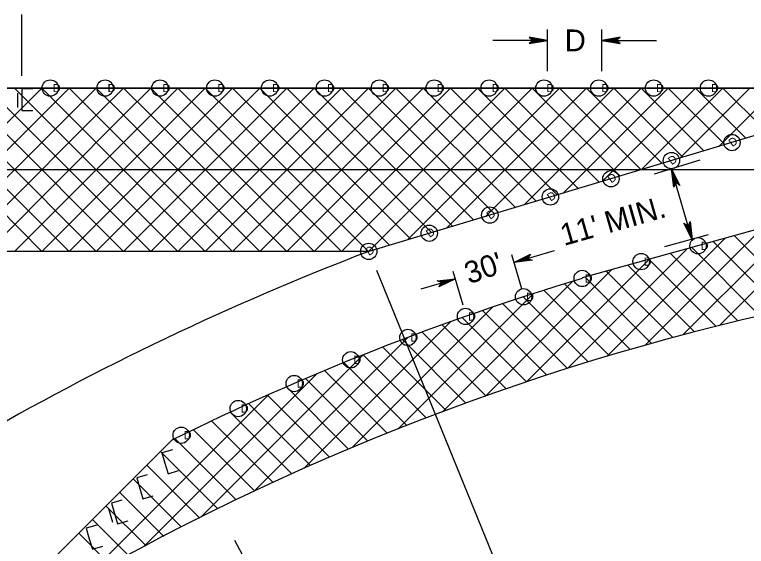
# Model space of a CAD drawing. Extents: x 499945 to 500993, y 499985 to 500645.
# Drawn here: x 500284 to 500418.2, y 500137.3 to 500234.9 of the extents above; entities that cross this region are included whole.
import ezdxf

# ---------------------------------------------------------------- set-up
doc = ezdxf.new("R2010")
doc.units = 0
for name, color, linetype in [('1', 7, 'Continuous'), ('24', 7, 'Continuous'), ('39', 7, 'Continuous'), ('5', 7, 'Continuous'), ('56', 7, 'Continuous'), ('60', 7, 'Continuous')]:
    doc.layers.add(name, color=color, linetype=linetype)

msp = doc.modelspace()

# ---------------------------------------------------------------- linework, layer by layer
at = {"layer": '1'}
for p, q in [((500285.33, 500223.65), (500285.33, 500234.89)), ((500381.72, 500224.5), (500381.72, 500232.16)), ((500391.71, 500224.5), (500391.71, 500232.16)), ((500381.72, 500230.16), (500371.73, 500230.16)), ((500391.71, 500230.16), (500401.7, 500230.16)), ((500129.54, 500221.41), (500448.88, 500221.41)), ((500715.6, 500221.41), (500129.54, 500221.41)), ((500288.98, 500191.43), (500259, 500221.41)), ((500259, 500191.43), (500288.98, 500221.41)), ((500293.98, 500191.43), (500264, 500221.41)), ((500264, 500191.43), (500293.98, 500221.41)), ((500298.97, 500191.43), (500268.99, 500221.41)), ((500268.99, 500191.43), (500298.97, 500221.41)), ((500303.97, 500191.43), (500273.99, 500221.41)), ((500308.96, 500191.43), (500278.99, 500221.41)), ((500313.96, 500191.43), (500283.98, 500221.41)), ((500295.4, 500214.99), (500288.98, 500221.41)), ((500298.34, 500217.04), (500293.98, 500221.41)), ((500303.83, 500216.54), (500298.97, 500221.41)), ((500299.78, 500217.22), (500303.97, 500221.41)), ((500308.83, 500216.54), (500303.97, 500221.41)), ((500304.1, 500216.54), (500308.96, 500221.41)), ((500313.82, 500216.54), (500308.96, 500221.41)), ((500309.1, 500216.54), (500313.96, 500221.41)), ((500313.96, 500191.43), (500343.94, 500221.41)), ((500318.82, 500216.54), (500313.96, 500221.41)), ((500314.09, 500216.54), (500318.96, 500221.41)), ((500318.96, 500191.43), (500348.93, 500221.41)), ((500323.82, 500216.54), (500318.96, 500221.41)), ((500319.09, 500216.54), (500323.95, 500221.41)), ((500352.78, 500192.58), (500323.95, 500221.41)), ((500323.95, 500191.43), (500353.93, 500221.41)), ((500324.09, 500216.54), (500328.95, 500221.41)), ((500328.64, 500216.1), (500333.94, 500221.41)), ((500328.95, 500191.43), (500358.93, 500221.41)), ((500356.62, 500193.73), (500328.95, 500221.41)), ((500330.5, 500212.96), (500338.94, 500221.41)), ((500333.94, 500191.43), (500363.92, 500221.41)), ((500360.47, 500194.88), (500333.94, 500221.41)), ((500338.94, 500191.43), (500368.92, 500221.41)), ((500364.31, 500196.04), (500338.94, 500221.41)), ((500343.94, 500191.43), (500373.91, 500221.41)), ((500368.15, 500197.19), (500343.94, 500221.41)), ((500372, 500198.34), (500348.93, 500221.41)), ((500348.93, 500191.43), (500378.91, 500221.41)), ((500448.88, 500221.41), (500348.95, 500191.43)), ((500375.84, 500199.49), (500353.93, 500221.41)), ((500356.06, 500193.56), (500383.91, 500221.41)), ((500379.68, 500200.65), (500358.93, 500221.41)), ((500363.2, 500195.7), (500388.9, 500221.41)), ((500383.53, 500201.8), (500363.92, 500221.41)), ((500387.37, 500202.95), (500368.92, 500221.41)), ((500370.34, 500197.84), (500393.9, 500221.41)), ((500391.21, 500204.11), (500373.91, 500221.41)), ((500377.47, 500199.98), (500398.9, 500221.41)), ((500395.06, 500205.26), (500378.91, 500221.41)), ((500398.9, 500206.41), (500383.91, 500221.41)), ((500384.61, 500202.13), (500403.89, 500221.41)), ((500402.74, 500207.57), (500388.9, 500221.41)), ((500391.75, 500204.27), (500408.89, 500221.41)), ((500406.59, 500208.72), (500393.9, 500221.41)), ((500398.89, 500206.41), (500413.88, 500221.41)), ((500410.43, 500209.87), (500398.9, 500221.41)), ((500414.27, 500211.02), (500403.89, 500221.41)), ((500406.02, 500208.55), (500418.88, 500221.41)), ((500418.12, 500212.18), (500408.89, 500221.41)), ((500413.16, 500210.69), (500423.88, 500221.41)), ((500421.96, 500213.33), (500413.88, 500221.41)), ((500273.99, 500191.43), (500299.78, 500217.22)), ((500323.95, 500191.43), (500298.34, 500217.04)), ((500278.99, 500191.43), (500304.1, 500216.54)), ((500283.98, 500191.43), (500309.1, 500216.54)), ((500288.98, 500191.43), (500314.1, 500216.54)), ((500293.98, 500191.43), (500319.09, 500216.54)), ((500298.97, 500191.43), (500324.09, 500216.54)), ((500328.95, 500191.43), (500303.83, 500216.54)), ((500303.97, 500191.43), (500328.64, 500216.1)), ((500333.94, 500191.43), (500308.83, 500216.54)), ((500338.94, 500191.43), (500313.82, 500216.54)), ((500343.77, 500191.59), (500318.82, 500216.54)), ((500348.93, 500191.43), (500323.82, 500216.54)), ((500318.96, 500191.43), (500295.4, 500214.99)), ((500308.96, 500191.43), (500330.5, 500212.96)), ((500715.6, 500206.42), (500129.54, 500206.42)), ((500459.76, 500206.42), (500388.07, 500186.54)), ((500413.26, 500177.81), (500435, 500199.55)), ((500406.53, 500176.08), (500428.09, 500197.64)), ((500399.65, 500174.2), (500421.17, 500195.72)), ((500428.88, 500181.43), (500416.02, 500194.29)), ((500392.61, 500172.15), (500414.26, 500193.81)), ((500424.78, 500180.53), (500412.11, 500193.21)), ((500385.39, 500169.93), (500407.35, 500191.89)), ((500420.71, 500179.61), (500408.19, 500192.12)), ((500348.95, 500191.43), (500129.54, 500191.43)), ((500416.67, 500178.65), (500404.28, 500191.04)), ((500377.97, 500167.51), (500400.44, 500189.97)), ((500408.68, 500176.65), (500396.46, 500188.87)), ((500412.66, 500177.66), (500400.37, 500189.95)), ((500350.36, 500187.97), (500374.55, 500128.61)), ((500370.34, 500164.87), (500393.5, 500188.03)), ((500404.73, 500175.6), (500392.57, 500187.76)), ((500400.81, 500174.52), (500388.71, 500186.63)), ((500362.47, 500161.99), (500386.41, 500185.94)), ((500396.92, 500173.42), (500384.87, 500185.47)), ((500354.32, 500158.85), (500379.14, 500183.67)), ((500393.06, 500172.29), (500381.06, 500184.28)), ((500389.22, 500171.12), (500377.28, 500183.06)), ((500345.88, 500155.4), (500371.68, 500181.2)), ((500385.42, 500169.93), (500373.53, 500181.82)), ((500381.64, 500168.72), (500369.8, 500180.56)), ((500337.07, 500151.59), (500364.01, 500178.53)), ((500377.88, 500167.48), (500366.09, 500179.27)), ((500374.16, 500166.21), (500362.41, 500177.95)), ((500327.86, 500147.37), (500356.1, 500175.61)), ((500370.45, 500164.91), (500358.76, 500176.61)), ((500366.78, 500163.59), (500355.13, 500175.24)), ((500363.13, 500162.24), (500351.52, 500173.85)), ((500318.15, 500142.66), (500347.92, 500172.43)), ((500359.51, 500160.87), (500347.94, 500172.44)), ((500355.91, 500159.47), (500344.38, 500171)), ((500307.84, 500137.35), (500339.45, 500168.95)), ((500352.33, 500158.05), (500340.85, 500169.54)), ((500348.78, 500156.61), (500337.33, 500168.06)), ((500345.26, 500155.14), (500333.84, 500166.55)), ((500296.77, 500131.27), (500330.63, 500165.13)), ((500341.75, 500153.64), (500330.38, 500165.02)), ((500338.28, 500152.12), (500326.94, 500163.46)), ((500334.82, 500150.58), (500323.51, 500161.89)), ((500331.39, 500149.02), (500320.12, 500160.29)), ((500327.86, 500147.56), (500316.78, 500158.64)), ((500324.51, 500145.91), (500313.48, 500156.94)), ((500321.21, 500144.21), (500310.79, 500154.63)), ((500317.96, 500142.47), (500308.25, 500152.18)), ((500314.57, 500140.87), (500305.71, 500149.73)), ((500311.37, 500139.07), (500303.31, 500147.14)), ((500307.98, 500137.47), (500300.81, 500144.64)), ((500304.68, 500135.78), (500298.27, 500142.19)), ((500301.52, 500133.94), (500295.77, 500139.69))]:
    msp.add_line(p, q, dxfattribs=at)
for centre, radius, start, end in [((500527.2, 499724.68), 499.62, 110.8985, 129.4898), ((500525.71, 499727.34), 464.3, 91.7232, 129.2786), ((500525.71, 499727.34), 479.29, 106.6857, 116.3675)]:
    msp.add_arc(centre, radius, start, end, dxfattribs=at)
at = {"layer": '24'}
msp.add_line((500324.35, 500138.41), (500338.57, 500112.08), dxfattribs=at)
for points in [[(500381.72, 500230.16), (500378.37, 500230.75), (500379.17, 500230.16), (500378.39, 500229.58), (500381.72, 500230.16), (500381.5, 500230.15), (500378.46, 500230.71), (500379.23, 500230.15), (500378.52, 500229.62), (500381.38, 500230.14), (500381.26, 500230.16), (500378.67, 500230.62), (500379.25, 500230.15), (500378.65, 500229.7), (500381.21, 500230.16), (500381.1, 500230.14), (500378.83, 500230.55), (500379.27, 500230.16), (500378.82, 500229.75), (500380.78, 500230.14), (500380.59, 500230.14), (500379, 500230.47), (500379.31, 500230.17), (500378.97, 500229.83), (500380.56, 500230.16), (500380.38, 500230.17), (500379.18, 500230.37), (500379.41, 500230.14), (500379.16, 500229.91), (500380.21, 500230.16), (500380.04, 500230.18), (500379.32, 500230.31), (500379.44, 500230.15), (500379.25, 500229.97), (500379.96, 500230.16), (500379.49, 500230.27), (500379.56, 500230.14), (500379.35, 500230.01), (500379.84, 500230.14), (500379.53, 500230.22), (500379.66, 500230.12), (500379.51, 500230.06), (500379.66, 500230.15), (500379.58, 500230.17)], [(500391.71, 500230.16), (500395.06, 500229.57), (500394.26, 500230.16), (500395.04, 500230.74), (500391.71, 500230.16), (500391.93, 500230.16), (500394.97, 500229.61), (500394.2, 500230.17), (500394.91, 500230.7), (500392.05, 500230.17), (500392.16, 500230.16), (500394.76, 500229.7), (500394.18, 500230.17), (500394.78, 500230.62), (500392.22, 500230.16), (500392.33, 500230.17), (500394.6, 500229.76), (500394.16, 500230.16), (500394.61, 500230.57), (500392.65, 500230.18), (500392.84, 500230.17), (500394.43, 500229.85), (500394.12, 500230.15), (500394.45, 500230.48), (500392.87, 500230.16), (500393.05, 500230.15), (500394.25, 500229.94), (500394.02, 500230.18), (500394.27, 500230.4), (500393.22, 500230.16), (500393.38, 500230.14), (500394.1, 500230), (500393.98, 500230.17), (500394.18, 500230.34), (500393.47, 500230.16), (500393.94, 500230.05), (500393.87, 500230.17), (500394.08, 500230.3), (500393.59, 500230.18), (500393.9, 500230.1), (500393.77, 500230.2), (500393.92, 500230.26), (500393.77, 500230.17), (500393.85, 500230.15)], [(500404.51, 500206.56), (500406.01, 500203.54), (500405.22, 500204.13), (500404.89, 500203.23), (500404.51, 500206.56), (500404.57, 500206.35), (500405.94, 500203.61), (500405.2, 500204.19), (500404.89, 500203.37), (500404.59, 500206.23), (500404.64, 500206.13), (500405.8, 500203.78), (500405.19, 500204.21), (500404.93, 500203.51), (500404.65, 500206.08), (500404.67, 500205.97), (500405.69, 500203.92), (500405.19, 500204.23), (500404.93, 500203.69), (500404.76, 500205.66), (500404.81, 500205.48), (500405.56, 500204.06), (500405.19, 500204.27), (500404.97, 500203.86), (500404.84, 500205.45), (500404.9, 500205.29), (500405.42, 500204.21), (500405.14, 500204.36), (500404.99, 500204.06), (500404.93, 500205.13), (500405, 500204.97), (500405.33, 500204.33), (500405.14, 500204.39), (500405.02, 500204.16), (500405, 500204.88), (500405.24, 500204.47), (500405.1, 500204.5), (500405.03, 500204.27), (500405.02, 500204.77), (500405.18, 500204.5), (500405.05, 500204.59), (500405.03, 500204.43), (500405.08, 500204.6), (500405.12, 500204.53)], [(500408.27, 500193.59), (500406.77, 500196.61), (500407.56, 500196.02), (500407.89, 500196.93), (500408.27, 500193.59), (500408.21, 500193.8), (500406.84, 500196.54), (500407.58, 500195.96), (500407.89, 500196.78), (500408.19, 500193.92), (500408.14, 500194.02), (500406.98, 500196.37), (500407.58, 500195.94), (500407.85, 500196.64), (500408.13, 500194.07), (500408.11, 500194.18), (500407.09, 500196.23), (500407.58, 500195.92), (500407.85, 500196.46), (500408.02, 500194.49), (500407.97, 500194.67), (500407.21, 500196.09), (500407.59, 500195.88), (500407.81, 500196.29), (500407.94, 500194.7), (500407.88, 500194.86), (500407.35, 500195.95), (500407.64, 500195.79), (500407.79, 500196.09), (500407.85, 500195.02), (500407.78, 500195.18), (500407.45, 500195.82), (500407.64, 500195.76), (500407.75, 500195.99), (500407.77, 500195.27), (500407.54, 500195.68), (500407.68, 500195.65), (500407.74, 500195.89), (500407.76, 500195.38), (500407.6, 500195.66), (500407.73, 500195.56), (500407.75, 500195.72), (500407.7, 500195.55), (500407.66, 500195.62)], [(500375.58, 500189.41), (500378.61, 500190.91), (500378.01, 500190.12), (500378.92, 500189.79), (500375.58, 500189.41), (500375.8, 500189.47), (500378.53, 500190.84), (500377.95, 500190.1), (500378.78, 500189.79), (500375.91, 500189.49), (500376.01, 500189.54), (500378.36, 500190.7), (500377.94, 500190.1), (500378.63, 500189.83), (500376.06, 500189.55), (500376.17, 500189.57), (500378.22, 500190.59), (500377.91, 500190.1), (500378.45, 500189.83), (500376.48, 500189.66), (500376.66, 500189.71), (500378.09, 500190.47), (500377.87, 500190.09), (500378.28, 500189.87), (500376.69, 500189.74), (500376.86, 500189.8), (500377.94, 500190.33), (500377.78, 500190.04), (500378.09, 500189.89), (500377.02, 500189.83), (500377.17, 500189.9), (500377.82, 500190.23), (500377.75, 500190.04), (500377.99, 500189.92), (500377.26, 500189.9), (500377.67, 500190.14), (500377.65, 500190), (500377.88, 500189.94), (500377.38, 500189.92), (500377.65, 500190.08), (500377.55, 500189.95), (500377.71, 500189.93), (500377.54, 500189.98), (500377.61, 500190.02)], [(500364.84, 500186.39), (500361.81, 500184.89), (500362.41, 500185.68), (500361.5, 500186.02), (500364.84, 500186.39), (500364.63, 500186.34), (500361.89, 500184.96), (500362.47, 500185.71), (500361.65, 500186.01), (500364.51, 500186.31), (500364.41, 500186.27), (500362.06, 500185.1), (500362.49, 500185.71), (500361.79, 500185.98), (500364.36, 500186.25), (500364.25, 500186.24), (500362.2, 500185.21), (500362.51, 500185.71), (500361.97, 500185.97), (500363.94, 500186.15), (500363.76, 500186.09), (500362.34, 500185.34), (500362.55, 500185.71), (500362.14, 500185.93), (500363.73, 500186.07), (500363.56, 500186.01), (500362.48, 500185.48), (500362.64, 500185.76), (500362.34, 500185.91), (500363.41, 500185.97), (500363.25, 500185.91), (500362.6, 500185.58), (500362.67, 500185.76), (500362.44, 500185.88), (500363.16, 500185.9), (500362.75, 500185.66), (500362.78, 500185.8), (500362.54, 500185.87), (500363.04, 500185.88), (500362.77, 500185.72), (500362.87, 500185.86), (500362.71, 500185.87), (500362.88, 500185.82), (500362.81, 500185.79)]]:
    msp.add_lwpolyline(points, dxfattribs=at)
at = {"layer": '39'}
for p, q in [((500401.37, 500205.69), (500409.76, 500208.21)), ((500403.25, 500192.33), (500411.26, 500194.55))]:
    msp.add_line(p, q, dxfattribs=at)
at = {"layer": '5'}
for p, q in [((500408.23, 500193.71), (500404.52, 500206.36)), ((500375.58, 500189.41), (500383.04, 500191.6)), ((500377, 500184.56), (500375.18, 500190.78)), ((500366.26, 500181.54), (500364.44, 500187.76)), ((500358.54, 500184.55), (500364.84, 500186.39)), ((500312.85, 500156.76), (500272.79, 500116.81))]:
    msp.add_line(p, q, dxfattribs=at)
at = {"layer": '56'}
for p, q in [((500284.53, 500220.48), (500284.53, 500217.83)), ((500301.22, 500144.23), (500301.96, 500141.69))]:
    msp.add_line(p, q, dxfattribs=at)
for points in [[(500287.33, 500221.27), (500285.33, 500221.27), (500285.33, 500219.27), (500285.33, 500217.27), (500287.33, 500217.27)], [(500312.93, 500155.01), (500311.02, 500154.45), (500311.58, 500152.53), (500312.14, 500150.61), (500314.06, 500151.17)], [(500308.31, 500150.39), (500306.39, 500149.83), (500306.95, 500147.91), (500307.51, 500146), (500309.43, 500146.56)], [(500303.68, 500145.77), (500301.77, 500145.21), (500302.33, 500143.29), (500302.89, 500141.38), (500304.8, 500141.94)], [(500303.68, 500145.77), (500301.77, 500145.21), (500302.33, 500143.29), (500302.89, 500141.38), (500304.8, 500141.94)], [(500299.06, 500141.15), (500297.14, 500140.59), (500297.7, 500138.68), (500298.26, 500136.76), (500300.18, 500137.32)]]:
    msp.add_lwpolyline(points, dxfattribs=at)
for centre in [(500290.53, 500221.41), (500300.59, 500221.41), (500310.66, 500221.41), (500320.72, 500221.41), (500330.78, 500221.41), (500340.84, 500221.41), (500350.9, 500221.41), (500360.96, 500221.41), (500371.03, 500221.41), (500381.09, 500221.41), (500391.15, 500221.41), (500401.21, 500221.41), (500411.27, 500221.41), (500415.57, 500211.41), (500404.47, 500208.08), (500393.37, 500204.75), (500382.26, 500201.42), (500371.16, 500198.09), (500360.06, 500194.76), (500348.95, 500191.43), (500409.36, 500192.45), (500398.92, 500189.55), (500388.1, 500186.45), (500377.36, 500183.09), (500366.7, 500179.48), (500356.13, 500175.62), (500345.66, 500171.52), (500335.28, 500167.17), (500325.01, 500162.58), (500314.55, 500157.68)]:
    msp.add_circle(centre, 1.5, dxfattribs=at)
at = {"layer": '60'}
for centre in [(500290.53, 500221.41), (500300.59, 500221.41), (500310.66, 500221.41), (500320.72, 500221.41), (500330.78, 500221.41), (500340.84, 500221.41), (500350.9, 500221.41), (500360.96, 500221.41), (500371.03, 500221.41), (500381.09, 500221.41), (500391.15, 500221.41), (500401.21, 500221.41), (500411.27, 500221.41), (500415.57, 500211.41), (500404.47, 500208.08), (500393.37, 500204.75), (500382.26, 500201.42), (500371.16, 500198.09), (500360.06, 500194.76), (500348.95, 500191.43), (500409.36, 500192.45), (500398.92, 500189.55), (500388.1, 500186.45), (500377.36, 500183.09), (500366.7, 500179.48), (500356.13, 500175.62), (500345.66, 500171.52), (500335.28, 500167.17), (500325.01, 500162.58), (500314.55, 500157.68)]:
    msp.add_circle(centre, 1.5, dxfattribs=at)

# ---------------------------------------------------------------- texts
at = {"layer": '5'}
msp.add_text('D', height=4, dxfattribs=at).set_placement((500384.9, 500228.16))
for s, rotation, p in [("11' MIN.", 15.8721, (500384.76, 500192.41)), ("30'", 19.0885, (500367.35, 500185.37))]:
    msp.add_text(s, height=4, rotation=rotation, dxfattribs=at).set_placement(p)
at = {"layer": '56'}
for p in [(500290.99, 500220.66), (500301.05, 500220.66), (500311.12, 500220.66), (500321.18, 500220.66), (500331.24, 500220.66), (500341.3, 500220.66), (500351.36, 500220.66), (500361.42, 500220.66), (500371.49, 500220.66), (500381.55, 500220.66), (500391.61, 500220.66), (500401.67, 500220.66), (500411.73, 500220.66), (500409.82, 500191.7), (500399.38, 500188.8), (500388.56, 500185.7), (500377.82, 500182.34), (500367.16, 500178.73), (500356.59, 500174.88), (500346.12, 500170.77), (500335.74, 500166.42), (500325.47, 500161.83), (500315.01, 500156.93)]:
    msp.add_text('D', height=1.5, dxfattribs=at).set_placement(p)
for p in [(500415.63, 500210.54), (500404.53, 500207.21), (500393.43, 500203.88), (500382.33, 500200.54), (500371.22, 500197.21), (500360.12, 500193.88), (500349.02, 500190.55)]:
    msp.add_text('D', height=1.5, rotation=35.7293, dxfattribs=at).set_placement(p)

doc.saveas('drawing.dxf')
